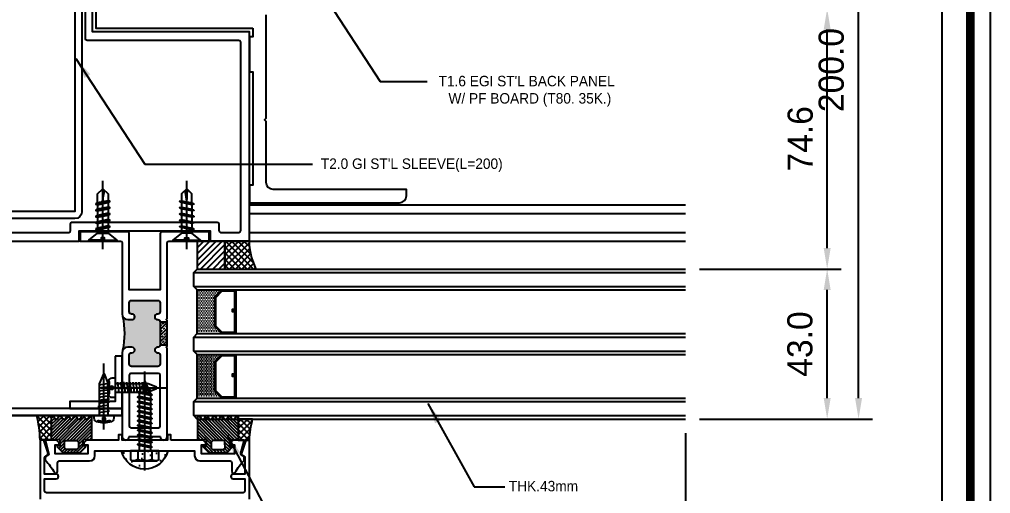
# Model space of a CAD drawing. Header units: millimetres. Extents: x 7297 to 60227, y -7497 to 19324.
# Drawn here: x 50907.7 to 51186.1, y 4777 to 4912.9 of the extents above; entities that cross this region are included whole.
import ezdxf
from ezdxf.enums import TextEntityAlignment as Align

# ---------------------------------------------------------------- set-up
doc = ezdxf.new("R2010")
doc.units = ezdxf.units.MM
for name, color, linetype in [('NS_COL_CYAN', 4, 'Continuous'), ('NS_COL_GREEN', 3, 'Continuous'), ('NS_COL_L-GREY', 8, 'Continuous'), ('NS_COL_MAGENTA', 6, 'Continuous'), ('NS_COL_RED', 1, 'Continuous'), ('NS_COL_WHITE', 7, 'Continuous'), ('NS_DIM', 1, 'Continuous'), ('NS_FORM', 7, 'Continuous'), ('NS_RIVET_SCREW', 1, 'Continuous'), ('NS_TEXT_TITLE', 141, 'Continuous')]:
    doc.layers.add(name, color=color, linetype=linetype)
doc.styles.add('Expo M', font='Expo M.ttf')
doc.styles.add('Gtx', font='', dxfattribs={"width": 0.9})
doc.styles.get('Gtx').set_extended_font_data('Dotum')
doc.dimstyles.new('N-SPACE', dxfattribs={"dimscale": 4, "dimtxt": 1.8, "dimasz": 1.5, "dimexe": 1, "dimexo": 1, "dimgap": 1, "dimtad": 1, "dimtoh": 1, "dimdec": 1, "dimzin": 1, "dimdsep": 46, "dimtxsty": 'Expo M', "dimcen": 2, "dimclrd": 1, "dimclre": 1, "dimclrt": 2, "dimadec": 1, "dimazin": 0, "dimtfac": 1, "dimtdec": 1, "dimtix": 1, "dimtmove": 1, "dimatfit": 3, "dimfxl": 1, "dimtolj": 1, "dimtzin": 1, "dimarcsym": 0})

# ---------------------------------------------------------------- blocks, each defined once
blk = doc.blocks.new('GASKET-11')
h = blk.add_hatch()
h.set_pattern_fill('ANSI31', color=256, scale=0.2, style=0)
h.set_pattern_definition([(135, (498.1268083920004, -5375.504103975312), (0.4490128060534576, 0.4490128060534577), [])])
h.paths.add_polyline_path([(-5.790005000075325, 10.54402620595647), (-5.429960000095889, 10.76001000049291), (-5.179960000095889, 10.61004000052344), (-4.679960000095889, 9.760070000542328), (-4.340000000083819, 9.580080000509042), (-3.989960000151768, 9.750060000515077), (-3.489960000151768, 10.61004000052344), (-3.239960000151768, 10.76001000049291), (-2.989960000151768, 10.61004000052344), (-2.489960000151768, 9.760070000542328), (-2.150000000139698, 9.580080000509042), (-1.799960000207648, 9.750060000515077), (-1.299960000207648, 10.61004000052344), (-1.079990000231192, 10.76007000054233), (-0.8299900002311915, 10.61010000051465), (-0.3299900002311915, 9.760130000533536), (-0.005000000121071935, 9.58806578675285), (0.3199899999890476, 9.760130000533536), (0.8199899999890476, 10.61010000051465), (1.069989999989048, 10.76007000054233), (1.289959999965504, 10.61004000052344), (1.789959999965504, 9.750060000515077), (2.139999999897555, 9.580080000509042), (2.479959999909624, 9.760070000542328), (2.979959999909624, 10.61004000052344), (3.229959999909624, 10.76001000049291), (3.479959999909624, 10.61004000052344), (3.979959999909624, 9.750060000515077), (4.329999999841675, 9.580080000509042), (4.669959999853745, 9.760070000542328), (5.169959999853745, 10.61004000052344), (5.419959999853745, 10.76001000049291), (5.780004999833182, 10.54402620595647), (5.780004999833182, 3.75), (4.199985000072047, 3.75), (3.639985000016168, 3.90002000000095), (3.300025000004098, 3.669980000006035), (3.300025000004098, 2), (4.100005000131205, 2), (4.100005000131205, 1.700010000029579), (2.690035000210628, 0.2899800000013784), (2.079984999960288, 0), (-2.079984999960288, 0), (-2.670015000039712, 0.2700199999962933), (-4.110005000373349, 1.700000069919042), (-4.110005000373349, 2), (-3.310025000246242, 2), (-3.310025000246242, 3.669980000006035), (-3.649985000258312, 3.90002000000095), (-4.209985000314191, 3.75), (-5.790005000075325, 3.75)])
h.paths.add_polyline_path([(-1.514995000092313, 3.600039999990258), (-1.985025000059977, 3.100039999990258), (-1.985025000059977, 1.419980000006035), (-1.525035000173375, 1), (1.544974999735132, 1), (2.014944999711588, 1.420039999997243), (2.004934999858961, 3.099969999981113), (1.824995000148192, 3.489990000030957), (1.504994999850169, 3.600039999990258)], flags=16)
blk.add_lwpolyline([(-4.110005000373349, 1.700010000029579), (-4.110005000373349, 2), (-3.310025000246242, 2), (-3.310025000246242, 3.669980000006035), (-3.649985000258312, 3.90002000000095), (-4.209985000314191, 3.75), (-5.790005000075325, 3.75), (-5.790005000075325, 10.54402620595647), (-5.429960000095889, 10.76001000049291), (-5.179960000095889, 10.61004000052344), (-4.679960000095889, 9.760070000542328), (-4.340000000083819, 9.580080000509042), (-3.989960000151768, 9.750060000515077), (-3.489960000151768, 10.61004000052344), (-3.239960000151768, 10.76001000049291), (-2.989960000151768, 10.61004000052344), (-2.489960000151768, 9.760070000542328), (-2.150000000139698, 9.580080000509042), (-1.799960000207648, 9.750060000515077), (-1.299960000207648, 10.61004000052344), (-1.079990000231192, 10.76007000054233), (-0.8299900002311915, 10.61010000051465), (-0.3299900002311915, 9.760130000533536), (-0.005000000121071935, 9.58806578675285), (0.3199899999890476, 9.760130000533536), (0.8199899999890476, 10.61010000051465), (1.069989999989048, 10.76007000054233), (1.289959999965504, 10.61004000052344), (1.789959999965504, 9.750060000515077), (2.139999999897555, 9.580080000509042), (2.479959999909624, 9.760070000542328), (2.979959999909624, 10.61004000052344), (3.229959999909624, 10.76001000049291), (3.479959999909624, 10.61004000052344), (3.979959999909624, 9.750060000515077), (4.329999999841675, 9.580080000509042), (4.669959999853745, 9.760070000542328), (5.169959999853745, 10.61004000052344), (5.419959999853745, 10.76001000049291), (5.780004999833182, 10.54402620595647), (5.780004999833182, 3.75), (4.199985000072047, 3.75), (3.639985000016168, 3.90002000000095), (3.300025000004098, 3.669980000006035), (3.300025000004098, 2), (4.100005000131205, 2), (4.100005000131205, 1.700010000029579), (2.690035000210628, 0.2899800000013784), (2.079984999960288, 0), (-2.079984999960288, 0), (-2.670015000039712, 0.2700199999962933), (-4.110014999983832, 1.700010000029579)])
blk.add_lwpolyline([(1.544974999735132, 1), (2.014944999711588, 1.420039999997243), (2.004934999858961, 3.099969999981113), (1.824995000148192, 3.489990000030957), (1.824995000148192, 3.489990000030957), (1.504994999850169, 3.600039999990258), (-1.514995000092313, 3.600039999990258), (-1.985025000059977, 3.100039999990258), (-1.985025000059977, 1.419980000006035), (-1.525035000173375, 1)], close=True)
blk = doc.blocks.new('Screw_4')
for p, q in [((0.3000000000029104, 0.5), (0.3000000000029104, 4)), ((-2.299999999999272, 0), (17.29999999999927, 0)), ((3.231165157492796, 1.5), (2.299999999999272, 1.5)), ((3.397346038582327, 2), (4.102653961417673, -2)), ((3.497346038580872, 2), (4.202653961416217, -2)), ((5.031165157492069, 1.5), (3.731165157492796, 1.5)), ((5.1973460385816, 2), (5.902653961416945, -2)), ((5.297346038580145, 2), (6.00265396141549, -2)), ((6.831165157491341, 1.5), (5.531165157492069, 1.5)), ((6.997346038580872, 2), (7.702653961416217, -2)), ((7.097346038579417, 2), (7.802653961414762, -2)), ((8.631165157494252, 1.5), (7.331165157491341, 1.5)), ((8.797346038583783, 2), (9.502653961419128, -2)), ((8.897346038582327, 2), (9.602653961417673, -2)), ((10.43116515749352, 1.5), (9.131165157494252, 1.5)), ((10.59734603858305, 2), (11.3026539614184, -2)), ((10.6973460385816, 2), (11.40265396141695, -2)), ((14.87143513069168, 0.1285648692864925), (10.87723965309851, -0.04582547140307724)), ((0.2999999999992724, -0.5), (0.2999999999992724, -4)), ((3.868834842505748, -1.5), (2.299999999999272, -1.5)), ((5.668834842505021, -1.5), (4.368834842505748, -1.5)), ((7.468834842504293, -1.5), (6.168834842505021, -1.5)), ((9.268834842507204, -1.5), (7.968834842504293, -1.5)), ((11.06883484250648, -1.5), (9.768834842507204, -1.5))]:
    blk.add_line(p, q)
for points in [[(0, -4), (0, -0.5), (0.9000000000014552, -0.5), (0.9000000000014552, 0.5), (3.637978807091713e-12, 0.5), (3.637978807091713e-12, 4), (0.3000000000029104, 4), (2.299999999999272, 1.5), (2.299999999999272, -1.5), (0.2999999999992724, -4), (0, -4)], [(3.497346038580872, 2), (3.397346038582327, 2), (3.231165157492796, 1.5), (3.868834842505748, -1.5), (4.102653961417673, -2), (4.202653961416217, -2), (4.368834842505748, -1.5), (3.731165157492796, 1.5), (3.497346038580872, 2)], [(5.297346038580145, 2), (5.1973460385816, 2), (5.031165157492069, 1.5), (5.668834842505021, -1.5), (5.902653961416945, -2), (6.00265396141549, -2), (6.168834842505021, -1.5), (5.531165157492069, 1.5), (5.297346038580145, 2)], [(7.097346038579417, 2), (6.997346038580872, 2), (6.831165157491341, 1.5), (7.468834842504293, -1.5), (7.702653961416217, -2), (7.802653961414762, -2), (7.968834842504293, -1.5), (7.331165157491341, 1.5), (7.097346038579417, 2)], [(8.897346038582327, 2), (8.797346038583783, 2), (8.631165157494252, 1.5), (9.268834842507204, -1.5), (9.502653961419128, -2), (9.602653961417673, -2), (9.768834842507204, -1.5), (9.131165157494252, 1.5), (8.897346038582327, 2)], [(10.6973460385816, 2), (10.59734603858305, 2), (10.43116515749352, 1.5), (11.06883484250648, -1.5), (11.3026539614184, -2), (11.40265396141695, -2), (11.56883484250648, -1.5), (10.93116515749352, 1.5), (10.6973460385816, 2)], [(10.93116515749352, 1.5), (10.88480679306304, 0.1710937366005965), (14.52859547920889, -0.4714045207947493)], [(10.93116515749352, 1.5), (13.5, 1.5), (15, 0), (13.5, -1.5), (11.56883484250648, -1.5)]]:
    blk.add_lwpolyline(points)
blk = doc.blocks.new('Screw_21')
for p, q in [((-2.799999999999272, 0), (25.59999999999854, 0)), ((2.799999999999272, 2.025000000023283), (0.3752776749715849, 2.025000000023283)), ((3.709909501325455, 1.599999999976717), (2.799999999999272, 1.600000000034925)), ((3.872346038580872, 2), (4.577653961416217, -2)), ((4.022346038582327, 2), (4.727653961417673, -2)), ((5.069134710676735, 1.599999999976717), (4.209909501325455, 1.599999999976717)), ((5.231571247932152, 2), (5.936879170767497, -2)), ((5.381571247933607, 2), (6.086879170768952, -2)), ((6.428359920031653, 1.599999999976717), (5.569134710676735, 1.599999999976717)), ((6.59079645728707, 2), (7.296104380122415, -2)), ((6.740796457288525, 2), (7.44610438012387, -2)), ((7.787585129382933, 1.599999999976717), (6.928359920031653, 1.599999999976717)), ((7.950021666638349, 2), (8.655329589473695, -2)), ((8.100021666639805, 2), (8.80532958947515, -2)), ((9.14681033873785, 1.599999999976717), (8.287585129382933, 1.599999999976717)), ((9.309246875993267, 2), (10.01455479882861, -2)), ((9.459246875994722, 2), (10.16455479883007, -2)), ((10.50603554808913, 1.599999999976717), (9.64681033873785, 1.599999999976717)), ((10.66847208534455, 2), (11.37378000817989, -2)), ((10.818472085346, 2), (11.52378000818135, -2)), ((11.86526075744405, 1.599999999976717), (11.00603554808913, 1.599999999976717)), ((12.02769729469946, 2), (12.73300521753481, -2)), ((12.17769729470092, 2), (12.88300521753627, -2)), ((13.22448596679533, 1.599999999976717), (12.36526075744405, 1.599999999976717)), ((13.38692250405074, 2), (14.09223042688609, -2)), ((13.5369225040522, 2), (14.24223042688755, -2)), ((14.58371117615025, 1.599999999976717), (13.72448596679533, 1.599999999976717)), ((14.74614771340566, 2), (15.45145563624101, -2)), ((14.89614771340712, 2), (15.60145563624246, -2)), ((15.94293638550153, 1.599999999976717), (15.08371117615025, 1.599999999976717)), ((16.10537292275694, 2), (16.81068084559229, -2)), ((16.2553729227584, 2), (16.96068084559374, -2)), ((17.30216159485281, 1.599999999976717), (16.44293638550153, 1.599999999976717)), ((17.46459813210822, 2), (18.16990605494357, -2)), ((17.61459813210968, 2), (18.31990605494502, -2)), ((18.66138680420772, 1.599999999976717), (17.80216159485281, 1.599999999976717)), ((18.82382334146314, 2), (19.52913126429848, -2)), ((18.97382334146459, 2), (19.67913126429994, -2)), ((22.79999999999927, 0), (19.16138680420772, 1.599999999976717)), ((22.79999999999927, 0), (19.84156780155536, -1.599999999976717)), ((20.25880084427263, 1.570387395331636), (20.81260418019156, -1.570387395331636)), ((20.40880084427408, 1.570387395331636), (20.96260418019301, -1.570387395331636)), ((2.799999999999272, -2.025000000023283), (0.3752776749715849, -2.025000000023283)), ((4.390090498673089, -1.599999999976717), (2.799999999999272, -1.599999999976717)), ((5.749315708024369, -1.599999999976717), (4.890090498673089, -1.599999999976717)), ((7.108540917379287, -1.599999999976717), (6.249315708024369, -1.599999999976717)), ((8.467766126730567, -1.599999999976717), (7.608540917379287, -1.599999999976717)), ((9.826991336085484, -1.599999999976717), (8.967766126730567, -1.599999999976717)), ((11.18621654543676, -1.599999999976717), (10.32699133608548, -1.599999999976717)), ((12.54544175479168, -1.599999999976717), (11.68621654543676, -1.599999999976717)), ((13.90466696414296, -1.599999999976717), (13.04544175479168, -1.599999999976717)), ((15.26389217349788, -1.599999999976717), (14.40466696414296, -1.599999999976717)), ((16.62311738284916, -1.599999999976717), (15.76389217349788, -1.599999999976717)), ((17.98234259220044, -1.599999999976717), (17.12311738284916, -1.599999999976717)), ((19.34156780155536, -1.599999999976717), (18.48234259220044, -1.599999999976717))]:
    blk.add_line(p, q)
for points in [[(0, -3.400000000023283), (0, 3.400000000023283), (0.3752776749715849, 4.050000000046566), (2.799999999999272, 4.049999999988358), (2.799999999999272, -4.049999999988358), (0.3752776749715849, -4.050000000046566), (0, -3.400000000023283)], [(4.022346038582327, 2), (3.872346038580872, 2), (3.709909501325455, 1.599999999976717), (4.390090498673089, -1.599999999976717), (4.577653961416217, -2), (4.727653961417673, -2), (4.890090498673089, -1.599999999976717), (4.209909501325455, 1.599999999976717), (4.022346038582327, 2)], [(5.381571247933607, 2), (5.231571247932152, 2), (5.069134710676735, 1.599999999976717), (5.749315708024369, -1.599999999976717), (5.936879170767497, -2), (6.086879170768952, -2), (6.249315708024369, -1.599999999976717), (5.569134710676735, 1.599999999976717), (5.381571247933607, 2)], [(6.740796457288525, 2), (6.59079645728707, 2), (6.428359920031653, 1.599999999976717), (7.108540917379287, -1.599999999976717), (7.296104380122415, -2), (7.44610438012387, -2), (7.608540917379287, -1.599999999976717), (6.928359920031653, 1.599999999976717), (6.740796457288525, 2)], [(8.100021666639805, 2), (7.950021666638349, 2), (7.787585129382933, 1.599999999976717), (8.467766126730567, -1.599999999976717), (8.655329589473695, -2), (8.80532958947515, -2), (8.967766126730567, -1.599999999976717), (8.287585129382933, 1.599999999976717), (8.100021666639805, 2)], [(9.459246875994722, 2), (9.309246875993267, 2), (9.14681033873785, 1.599999999976717), (9.826991336085484, -1.599999999976717), (10.01455479882861, -2), (10.16455479883007, -2), (10.32699133608548, -1.599999999976717), (9.64681033873785, 1.599999999976717), (9.459246875994722, 2)], [(10.818472085346, 2), (10.66847208534455, 2), (10.50603554808913, 1.599999999976717), (11.18621654543676, -1.599999999976717), (11.37378000817989, -2), (11.52378000818135, -2), (11.68621654543676, -1.599999999976717), (11.00603554808913, 1.599999999976717), (10.818472085346, 2)], [(12.17769729470092, 2), (12.02769729469946, 2), (11.86526075744405, 1.599999999976717), (12.54544175479168, -1.599999999976717), (12.73300521753481, -2), (12.88300521753627, -2), (13.04544175479168, -1.599999999976717), (12.36526075744405, 1.599999999976717), (12.17769729470092, 2)], [(13.5369225040522, 2), (13.38692250405074, 2), (13.22448596679533, 1.599999999976717), (13.90466696414296, -1.599999999976717), (14.09223042688609, -2), (14.24223042688755, -2), (14.40466696414296, -1.599999999976717), (13.72448596679533, 1.599999999976717), (13.5369225040522, 2)], [(14.89614771340712, 2), (14.74614771340566, 2), (14.58371117615025, 1.599999999976717), (15.26389217349788, -1.599999999976717), (15.45145563624101, -2), (15.60145563624246, -2), (15.76389217349788, -1.599999999976717), (15.08371117615025, 1.599999999976717), (14.89614771340712, 2)], [(16.2553729227584, 2), (16.10537292275694, 2), (15.94293638550153, 1.599999999976717), (16.62311738284916, -1.599999999976717), (16.81068084559229, -2), (16.96068084559374, -2), (17.12311738284916, -1.599999999976717), (16.44293638550153, 1.599999999976717), (16.2553729227584, 2)], [(17.61459813210968, 2), (17.46459813210822, 2), (17.30216159485281, 1.599999999976717), (17.98234259220044, -1.599999999976717), (18.16990605494357, -2), (18.31990605494502, -2), (18.48234259220044, -1.599999999976717), (17.80216159485281, 1.599999999976717), (17.61459813210968, 2)], [(18.97382334146459, 2), (18.82382334146314, 2), (18.66138680420772, 1.599999999976717), (19.34156780155536, -1.599999999976717), (19.52913126429848, -2), (19.67913126429994, -2), (19.84156780155536, -1.599999999976717), (19.16138680420772, 1.599999999976717), (18.97382334146459, 2)], [(20.40880084427408, 1.570387395331636), (20.25880084427263, 1.570387395331636), (20.16563056724408, 1.170387395308353), (20.66317760838865, -1.170387395308353), (20.81260418019156, -1.570387395331636), (20.96260418019301, -1.570387395331636), (21.05577445722156, -1.170387395308353), (20.55822741607699, 1.170387395308353), (20.40880084427408, 1.570387395331636)]]:
    blk.add_lwpolyline(points)
for centre, radius, start, end in [((2.705690970902651, 3.399749999982305), 2.705690982399806, 179.994705993071, 210.537069461554), ((5.651093332111486, 0), 5.651093332109888, 159.0018541538486, 200.9981458461515), ((2.705690970902651, -3.399749999924097), 2.70569098245239, 149.4629305416362, 180.005294006929)]:
    blk.add_arc(centre, radius, start, end)
blk = doc.blocks.new('*D438')
at = {"layer": 'NS_DIM', "color": 1, "lineweight": -2, "transparency": 16777216}
for p, q in [((51098.61666955348, 4794.331855339967), (51098.61666955348, 4559.885840931148)), ((50898.61666958655, 4594.349897443019), (50898.61666958655, 4559.885840931148)), ((50904.61666958655, 4563.885840931148), (51092.61666955348, 4563.885840931148))]:
    blk.add_line(p, q, dxfattribs=at)
at = {"layer": 'NS_DIM', "color": 1, "transparency": 16777216}
for points in [[(50904.61666958655, 4564.885840931148), (50904.61666958655, 4562.885840931148), (50898.61666958655, 4563.885840931148)], [(51092.61666955348, 4564.885840931148), (51092.61666955348, 4562.885840931148), (51098.61666955348, 4563.885840931148)]]:
    blk.add_solid(points, dxfattribs=at)
at = {"layer": 'NS_DIM', "color": 2, "transparency": 16777216, "insert": (50998.61666957002, 4571.665840931148), "char_height": 7.2, "attachment_point": 5, "style": 'Expo M'}
blk.add_mtext('\\A1;MOUDLE DIM.', dxfattribs=at)
blk = doc.blocks.new('*D427')
at = {"layer": 'NS_DIM', "color": 1, "lineweight": -2, "transparency": 16777216}
for p, q in [((51102.61666955351, 4998.331850660762), (51152.21260913749, 4998.331850660762)), ((51148.21260913749, 4804.331855339969), (51148.21260913749, 4992.331850660762)), ((51102.61666955351, 4798.331855339969), (51152.21260913749, 4798.331855339969))]:
    blk.add_line(p, q, dxfattribs=at)
at = {"layer": 'NS_DIM', "color": 1, "transparency": 16777216}
for points in [[(51147.21260913749, 4992.331850660762), (51149.21260913749, 4992.331850660762), (51148.21260913749, 4998.331850660762)], [(51147.21260913749, 4804.331855339969), (51149.21260913749, 4804.331855339969), (51148.21260913749, 4798.331855339969)]]:
    blk.add_solid(points, dxfattribs=at)
at = {"layer": 'NS_DIM', "color": 2, "transparency": 16777216, "insert": (51140.42360913748, 4898.331853000351), "char_height": 7.2, "attachment_point": 5, "rotation": 90, "style": 'Expo M'}
blk.add_mtext('\\A1;200.0', dxfattribs=at)
blk = doc.blocks.new('*D425')
at = {"layer": 'NS_DIM', "color": 1, "lineweight": -2, "transparency": 16777216}
for p, q in [((51102.61666955351, 4841.331850167869), (51143.21260913748, 4841.331850167869)), ((51139.21260913748, 4804.331855339969), (51139.21260913748, 4835.331850167869)), ((51102.61666955351, 4798.331855339969), (51143.21260913748, 4798.331855339969))]:
    blk.add_line(p, q, dxfattribs=at)
at = {"layer": 'NS_DIM', "color": 1, "transparency": 16777216}
for points in [[(51138.21260913748, 4835.331850167869), (51140.21260913748, 4835.331850167869), (51139.21260913748, 4841.331850167869)], [(51138.21260913748, 4804.331855339969), (51140.21260913748, 4804.331855339969), (51139.21260913748, 4798.331855339969)]]:
    blk.add_solid(points, dxfattribs=at)
at = {"layer": 'NS_DIM', "color": 2, "transparency": 16777216, "insert": (51131.43260913747, 4819.831852753904), "char_height": 7.2, "attachment_point": 5, "rotation": 90, "style": 'Expo M'}
blk.add_mtext('\\A1;43.0', dxfattribs=at)
blk = doc.blocks.new('*D424')
at = {"layer": 'NS_DIM', "color": 1, "lineweight": -2, "transparency": 16777216}
for p, q in [((51102.61666955351, 4915.931850660762), (51143.21260913746, 4915.931850660762)), ((51139.21260913746, 4847.331850167869), (51139.21260913746, 4909.931850660762)), ((51102.61666955351, 4841.331850167869), (51143.21260913746, 4841.331850167869))]:
    blk.add_line(p, q, dxfattribs=at)
at = {"layer": 'NS_DIM', "color": 1, "transparency": 16777216}
for points in [[(51138.21260913746, 4909.931850660762), (51140.21260913746, 4909.931850660762), (51139.21260913746, 4915.931850660762)], [(51138.21260913746, 4847.331850167869), (51140.21260913746, 4847.331850167869), (51139.21260913746, 4841.331850167869)]]:
    blk.add_solid(points, dxfattribs=at)
at = {"layer": 'NS_DIM', "color": 2, "transparency": 16777216, "insert": (51131.52260913744, 4878.631850414301), "char_height": 7.2, "attachment_point": 5, "rotation": 90, "style": 'Expo M'}
blk.add_mtext('\\A1;74.6', dxfattribs=at)
blk = doc.blocks.new('regerg')
for p, q in [((2563337.267125225, 383080.6053818041, -58.73470627967595), (2563337.967125225, 383075.6053818041, -58.73470627967595)), ((2563338.667125225, 383080.6053818041, -58.73470627967595), (2563339.367125225, 383075.6053818041, -58.73470627967595)), ((2563340.067125225, 383080.6053818041, -58.73470627967595), (2563340.767125225, 383075.6053818041, -58.73470627967595)), ((2563341.535864961, 383080.6053818041, -58.73470627967595), (2563342.235864962, 383075.6053818041, -58.73470627967595)), ((2563342.935864962, 383080.6053818041, -58.73470627967595), (2563343.635864961, 383075.6053818041, -58.73470627967595)), ((2563344.335864962, 383080.6053818041, -58.73470627967595), (2563345.035864961, 383075.6053818041, -58.73470627967595)), ((2563345.735864962, 383080.6053818041, -58.73470627967595), (2563346.435864962, 383075.6053818041, -58.73470627967595)), ((2563348.535864961, 383080.6053818041, -58.73470627967595), (2563349.235864962, 383075.6053818041, -58.73470627967595)), ((2563349.935864962, 383080.6053818041, -58.73470627967595), (2563350.635864961, 383075.6053818041, -58.73470627967595)), ((2563358.348681729, 383078.1053818041, -58.73470627967595), (2563328.068669223, 383078.1053818041, -58.73470627967595)), ((2563351.835904116, 383076.1053818032, -58.73470627967595), (2563336.980393417, 383076.1053817972, -58.73470627967595)), ((2563347.1738208, 383080.3342686719, -58.73470627967595), (2563347.8738208, 383075.3342686719, -58.73470627967595))]:
    blk.add_line(p, q)
at = {"elevation": -58.73470627967595}
blk.add_lwpolyline([(2563353.171046973, 383073.6053818041), (2563351.835904116, 383073.6053818041), (2563351.835904116, 383082.6053818041), (2563353.171046973, 383082.6053818041, -0.3364790829044911), (2563354.781335395, 383081.3823369604, -0.1387168271499368), (2563354.781335166, 383074.8284264455, -0.3364790504848086)], format="xyb", close=True, dxfattribs=at)
blk.add_lwpolyline([(2563354.781335395, 383081.3823369605), (2563354.524624999, 383081.0933514387), (2563354.400302446, 383080.7666727967), (2563354.376625373, 383080.4190005111), (2563354.421851421, 383080.0670340584), (2563354.504238226, 383079.7274729154), (2563354.592043426, 383079.4170165587), (2563354.65352466, 383079.152364465), (2563354.656939566, 383078.9502161109), (2563354.578736966, 383078.8216542), (2563354.428130415, 383078.7552943436), (2563354.222524653, 383078.7341353801), (2563353.97932442, 383078.7411761478), (2563353.715934454, 383078.759415485), (2563353.449759496, 383078.7718522298), (2563353.198204285, 383078.7614852207), (2563352.978673559, 383078.7113132959), (2563352.80567127, 383078.6095357407), (2563352.682098206, 383078.4651536274), (2563352.607954368, 383078.2923684754), (2563352.583239755, 383078.1053818041), (2563352.607954368, 383077.9183951327), (2563352.682098206, 383077.7456099807), (2563352.80567127, 383077.6012278674), (2563352.978673559, 383077.4994503122), (2563353.198204285, 383077.4492783874), (2563353.449759496, 383077.4389113783), (2563353.715934454, 383077.4513481231), (2563353.97932442, 383077.4695874603), (2563354.222524653, 383077.476628228), (2563354.428130415, 383077.4554692645), (2563354.578736966, 383077.3891094081), (2563354.656939566, 383077.2605474973), (2563354.65352466, 383077.0583991427), (2563354.592043422, 383076.7937470463), (2563354.504238213, 383076.4832906821), (2563354.421851392, 383076.1437295245), (2563354.376625318, 383075.7917630477), (2563354.400302349, 383075.4440907261), (2563354.524624845, 383075.117412034), (2563354.781335166, 383074.8284264455)])
blk.add_lwpolyline([(2563351.835904116, 383080.1053818049), (2563336.980393511, 383080.1053817989), (2563332.821099088, 383078.3825456629, 0.668178637919713), (2563332.821099085, 383077.8282179434), (2563336.980393446, 383076.1053817855)], format="xyb", dxfattribs=at)
blk = doc.blocks.new('AL-TEMPLATE')
at = {"color": 7, "ltscale": 2}
blk.add_lwpolyline([(1972.337341245009, 1515.248256307055), (1972.337341245009, 921.2482563070553), (2812.337341245009, 921.2482563070553), (2812.337341245009, 1515.248256307055)], close=True, dxfattribs=at)
at = {"color": 8, "const_width": 2.49600000000001}
blk.add_lwpolyline([(1976.337341245009, 1509.448256307067), (2808.337341245009, 1509.448256307067), (2808.337341245009, 927.0482563070436), (1976.337341245009, 927.0482563070436)], close=True, dxfattribs=at)
at = {"color": 9}
blk.add_lwpolyline([(1984.073093346065, 1501.315819858999), (2709.081589143934, 1501.315819858999), (2709.081589143934, 935.1806927550533), (1984.073093346065, 935.1806927550533)], close=True, dxfattribs=at)

msp = doc.modelspace()

# ---------------------------------------------------------------- hatches: boundary and pattern name
at = {"layer": 'NS_COL_GREEN'}
h = msp.add_hatch(dxfattribs=at)
h.set_pattern_fill('ANSI31', color=256, scale=10, angle=89.99999999999999, style=0)
h.set_pattern_definition([(45.00000000000001, (51703.81111257252, 5861.33346787655), (0.8838834764831847, -0.8838834764831841), [])])
h.paths.add_polyline_path([(50958.59702042097, 4841.331850167867), (50966.59700889509, 4841.331850167809), (50966.59700889509, 4849.331850611758), (50958.59702042097, 4849.331850611642)])
at = {"layer": 'NS_COL_L-GREY'}
h = msp.add_hatch(dxfattribs=at)
h.set_pattern_fill('DOTS', color=256, scale=0.3, angle=-2.650048099828782e-14, style=0)
h.set_pattern_definition([(359.9999999999999, (-1127251.424610076, -1067285.187710565), (0.2381249999999999, 0.4762499999999999), [0, -0.47625])])
h.paths.add_polyline_path([(50958.67566308851, 4835.331850167869), (50965.67566309061, 4835.331850167867), (50963.67566308875, 4833.331850165539), (50963.67566308828, 4825.331850165306), (50965.67565791385, 4823.331855339967), (50958.67566308851, 4823.331855339967)])
h = msp.add_hatch(dxfattribs=at)
h.set_pattern_fill('DOTS', color=256, scale=0.3, angle=-2.650048099828782e-14, style=0)
h.set_pattern_definition([(359.9999999999999, (-1127251.424610076, -1067303.687710565), (0.2381249999999999, 0.4762499999999999), [0, -0.47625])])
h.paths.add_polyline_path([(50958.67566308851, 4816.831850167867), (50965.67566309061, 4816.831850167867), (50963.67566308875, 4814.831850165539), (50963.67566308828, 4806.831850165306), (50965.67565791385, 4804.831855339967), (50958.67566308851, 4804.831855339969)])
h = msp.add_hatch(dxfattribs=at)
h.set_pattern_fill('ANSI37', color=256, scale=10, angle=180, style=0)
h.set_pattern_definition([(224.9999999999999, (-392161.1958276986, 477836.8150942031), (0.8838834764831838, -0.883883476483185), []), (314.9999999999998, (-392161.1958276986, 477836.8150942031), (0.883883476483185, 0.8838834764831838), [])])
edge = h.paths.add_edge_path()
edge.add_line((50912.66936341153, 4799.381851322724), (50916.83167950388, 4799.381851322843))
edge.add_line((50916.83167950388, 4799.381851322843), (50916.83167950382, 4792.381851322724))
edge.add_line((50916.83167950382, 4792.381851322724), (50913.61666950378, 4792.381851322722))
edge.add_arc((50875.29256628268, 4790.759571030579), 38.35842386031144, 2.423914653537845, 12.99005480756565)
h = msp.add_hatch(dxfattribs=at)
h.set_pattern_fill('ANSI37', color=256, scale=10, angle=180, style=0)
h.set_pattern_definition([(224.9999999999999, (-392161.1761670308, 477835.7650934804), (0.8838834764831838, -0.883883476483185), []), (314.9999999999998, (-392161.1761670308, 477835.7650934804), (0.883883476483185, 0.8838834764831838), [])])
edge = h.paths.add_edge_path()
edge.add_line((50974.54431502939, 4798.331850599971), (50970.38199893705, 4798.331850600088))
edge.add_line((50970.38199893705, 4798.331850600088), (50970.3819989371, 4792.331850599973))
edge.add_line((50970.3819989371, 4792.331850599973), (50973.59700893715, 4792.331850599973))
edge.add_arc((51001.94834340623, 4790.930401025025), 28.3859512274854, 164.8858222749252, 177.1700859341574, ccw=False)
h = msp.add_hatch(dxfattribs=at)
h.set_pattern_fill('AR-SAND', color=256, scale=0.1, angle=89.99999999999999, style=0)
h.set_pattern_definition([(52.49999999999993, (68867.05940679586, 36533.89392301255), (4.894132373293425, -0.1600031295984055), [0, -3.860799999999995, 0, -4.317999999999989, 0, -4.127499999999989]), (82.49999999999997, (68867.05940679586, 36533.89392301255), (7.168251005683545, 4.495232831380025), [0, -2.0828, 0, -3.4798, 0, -1.3335]), (122.5, (68867.05940679586, 36530.76972301253), (0.01437184678545851, 7.90992370241458), [0, -1.27, 0, -4.571999999999998, 0, -5.968999999999999]), (132.4999999999999, (68867.05940679586, 36530.76972301253), (2.229293232572163, 7.635564524722972), [0, -0.6349999999999986, 0, -2.997199999999994, 0, -3.428999999999994])])
edge = h.paths.add_edge_path()
edge.add_arc((50943.57734819154, 4790.872561531566), 6.876298579306507, 194.2335616070696, 345.76643839293035, ccw=False)
edge.add_line((50936.9121417178, 4789.18185019774), (50950.24255466526, 4789.18185019774))
at = {"layer": 'NS_COL_MAGENTA'}
h = msp.add_hatch(dxfattribs=at)
h.set_pattern_fill('ANSI37', color=256, scale=10, angle=-1.056043546579683e-15, style=0)
h.set_pattern_definition([(45.00000000000001, (50805.13633050917, 6716.840558150095), (-0.8838834764831843, 0.8838834764831844), []), (135, (50805.13633050917, 6716.840558150095), (-0.8838834764831844, -0.8838834764831843), [])])
edge = h.paths.add_edge_path()
edge.add_line((50973.59700888581, 4849.331850611582), (50966.59700889509, 4849.331850611758))
edge.add_line((50966.59700889509, 4849.331850611758), (50966.59700889509, 4841.331850167809))
edge.add_line((50966.59700889509, 4841.331850167809), (50975.54701375483, 4841.33185024569))
edge.add_arc((50993.70484501299, 4849.995490072704), 20.11878453216928, 181.8903050051753, 205.5071936354014, ccw=False)
at = {"layer": 'NS_COL_WHITE'}
h = msp.add_hatch(color=256, dxfattribs=at)
h.dxf.hatch_style = 1
h.paths.add_polyline_path([(50948.03700887153, 4826.14185066076, 0.4142135623731359), (50947.33700887152, 4826.841850660764), (50947.25200887152, 4826.841850660764, -1), (50947.25200887152, 4828.411850660766), (50947.33700887152, 4828.411850660766, 0.4142135623729896), (50948.03700887153, 4829.111850660763), (50948.03700887153, 4831.631850660765, 0.4142135623732006), (50947.33700887152, 4832.331850660764), (50939.85700887153, 4832.331850660762, 0.4142135623729896), (50939.15700887152, 4831.631850660765), (50939.15700887152, 4829.111850660761, 0.4142135623732006), (50939.85700887153, 4828.411850660764), (50939.94200887153, 4828.411850660764, -1), (50939.94200887153, 4826.841850660764), (50938.72700887152, 4826.841850660764, -0.2786439326660943), (50937.33718690419, 4827.681580231992, -0.1127014118163443), (50937.33718690419, 4818.082121089522, -0.2786439326673933), (50938.72700887152, 4818.921850660759), (50939.94200887153, 4818.921850660759, -1), (50939.94200887153, 4817.351850660759), (50939.85700887152, 4817.351850660759, 0.4142135623729896), (50939.15700887152, 4816.651850660762), (50939.15700887152, 4814.131850660765, 0.4142135623732006), (50939.85700887153, 4813.431850660761), (50947.33700887152, 4813.431850660761, 0.4142135623730951), (50948.03700887153, 4814.131850660765), (50948.03700887153, 4816.651850660762, 0.414213562385631), (50947.33700887149, 4817.351850660766), (50947.25200887156, 4817.351850660759, -1), (50947.25200887154, 4818.921850660759), (50947.33700887152, 4818.92185066076, 0.4142135623730542), (50948.03700887153, 4819.621850660763)])

# ---------------------------------------------------------------- linework, layer by layer
at = {"layer": 'NS_COL_CYAN'}
for p, q in [((50973.61666955348, 4849.331850660762), (51098.61666955348, 4849.33185066076)), ((50957.67566308851, 4840.331850167867), (50958.67566308851, 4841.331850167867)), ((50957.67566308851, 4840.331850167867), (50958.67566308851, 4841.331850167867)), ((50958.67566308851, 4841.331850167867), (51098.61666955348, 4841.331850167867)), ((50957.67566308851, 4836.331850167867), (50957.67566308851, 4840.331850167867)), ((50958.67566308851, 4835.331850167869), (50957.67566308851, 4836.331850167867)), ((50958.67566308851, 4822.831855339967), (50958.67566308851, 4835.331850167869)), ((50958.67566308851, 4835.331850167869), (51098.61666955348, 4835.331850167867)), ((50957.67566308851, 4821.831850167867), (50958.67566308851, 4822.831850167867)), ((50957.67566308851, 4817.831850167867), (50957.67566308851, 4821.831850167867)), ((50958.67566308851, 4822.831850167867), (51098.61666955348, 4822.831850167867)), ((50958.67566308851, 4816.831850167867), (50957.67566308851, 4817.831850167867)), ((50958.67566308851, 4804.331855339969), (50958.67566308851, 4816.831850167867)), ((50958.67566308851, 4816.831850167867), (51098.61666955348, 4816.831850167869)), ((50957.67566308968, 4803.331855339967), (50958.67566308945, 4804.331855340201)), ((50957.67566309038, 4799.331855339967), (50957.67566308968, 4803.331855339967)), ((50958.67566309003, 4804.331855339969), (51098.61666955348, 4804.331855339967)), ((50958.67566309061, 4798.3318553402), (50957.67566309038, 4799.331855339967)), ((50958.67566309003, 4798.331855339967), (51098.61666955348, 4798.331855339967))]:
    msp.add_line(p, q, dxfattribs=at)
for points in [[(50965.67566308968, 4835.331850166703), (50969.67566308968, 4835.331850166704), (50969.67566308945, 4822.831850166237), (50965.67566308945, 4822.831850166237), (50963.67566308945, 4824.831850166237), (50963.67566308968, 4833.331850166703)], [(50965.67566308968, 4816.831850166703), (50969.67566308968, 4816.831850166703), (50969.67566308945, 4804.331850166237), (50965.67566308945, 4804.331850166237), (50963.67566308945, 4806.331850166237), (50963.67566308968, 4814.831850166703)]]:
    msp.add_lwpolyline(points, close=True, dxfattribs=at)
for points in [[(50969.37566308963, 4829.731850166611), (50968.67566308968, 4829.731850166611), (50968.67566308968, 4829.131850166516), (50969.37566308963, 4829.131850166516), (50969.3756630894, 4823.131850166284), (50965.79992715811, 4823.131850166282), (50963.97566308926, 4824.956114234906), (50963.97566308972, 4833.207586098036), (50965.79992715835, 4835.031850166656), (50969.37566308963, 4835.031850166656), (50969.37566308963, 4829.531850166423), (50968.87566308963, 4829.531850166423), (50968.87566308963, 4829.33185016647), (50969.67566308968, 4829.331850166468)], [(50969.37566308963, 4811.231850166611), (50968.67566308968, 4811.231850166611), (50968.67566308968, 4810.631850166518), (50969.37566308963, 4810.631850166516), (50969.3756630894, 4804.631850166284), (50965.79992715811, 4804.631850166284), (50963.97566308926, 4806.456114234906), (50963.97566308972, 4814.707586098034), (50965.79992715835, 4816.531850166656), (50969.37566308963, 4816.531850166656), (50969.37566308963, 4811.031850166423), (50968.87566308963, 4811.031850166425), (50968.87566308963, 4810.83185016647), (50969.67566308968, 4810.83185016647)]]:
    msp.add_lwpolyline(points, dxfattribs=at)
at = {"layer": 'NS_COL_GREEN'}
msp.add_lwpolyline([(50958.59702042097, 4841.331850167867), (50966.59700889509, 4841.331850167809), (50966.59700889509, 4849.331850611758), (50958.59702042097, 4849.331850611642)], close=True, dxfattribs=at)
at = {"layer": 'NS_COL_GREEN', "ltscale": 0.5}
msp.add_lwpolyline([(50973.61666954091, 4775.331850176321), (50973.61666954021, 4792.331850198326), (50972.55136438591, 4792.331850198326), (50971.3166695404, 4788.531850198392, 0.331679266480951), (50971.81666954025, 4787.861029805027, -0.3316792665747961), (50972.31666954028, 4787.190209411893), (50972.31666954028, 4782.531850198277), (50968.96666954019, 4782.531850198277, 0.9999999999999999), (50968.96666954019, 4781.231850198347), (50972.31666954028, 4781.231850198464), (50972.31666954028, 4777.731850197649, -0.414213562373095), (50971.81666954028, 4777.231850197649), (50915.41666954038, 4777.231850197532, -0.414213562373095), (50914.91666954038, 4777.731850197531), (50914.91666954038, 4781.231850198464), (50918.26669414441, 4781.231850198462, 1.000018926379061), (50918.26666954035, 4782.531850198277), (50914.91666954038, 4782.531850198277), (50914.91666954036, 4787.190209411893, -0.3316792665747961), (50915.41666954042, 4787.861029805025, 0.3316792665455621), (50915.91666954026, 4788.531850198392), (50914.68197469463, 4792.331850198324), (50913.61666954114, 4792.331850197742), (50913.61666954091, 4775.331850190524)], format="xyb", dxfattribs=at)
at = {"layer": 'NS_COL_L-GREY', "ltscale": 10}
for p, q in [((50973.61666955348, 4859.731850660763), (51098.61666955348, 4859.731850660762)), ((50973.61666955348, 4857.231850660762), (51098.61666955348, 4857.23185066076)), ((50973.61666955348, 4851.831850660764), (51098.61666955348, 4851.831850660762))]:
    msp.add_line(p, q, dxfattribs=at)
at = {"layer": 'NS_COL_L-GREY'}
for p, q in [((50957.75430575862, 4840.331850167869), (51098.61666955348, 4840.331850163523)), ((50957.75430575862, 4836.331850167867), (51098.61666955348, 4836.331850163514)), ((50957.75430575862, 4821.831850167867), (51098.61666955348, 4821.831850163519)), ((50957.75430575862, 4817.831850167867), (51098.61666955348, 4817.831850163514)), ((50957.75430575979, 4803.331855339967), (51098.61666955348, 4803.331855343779)), ((50937.13734820385, 4799.381851322333), (50860.05666956778, 4799.381851322331)), ((50957.75430576049, 4799.331855339967), (51098.61666955348, 4799.331855343798))]:
    msp.add_line(p, q, dxfattribs=at)
for points in [[(50962.34700889485, 4849.331850660762), (50973.61666955348, 4849.331850660762), (50973.61666955348, 4909.331895006349), (50928.61666955348, 4909.331895006349), (50928.61666955348, 4999.33185066076), (50868.61666955348, 4999.331850660762), (50868.61666955348, 4909.331895006349), (50823.61666955348, 4909.331895006349), (50823.61666955348, 4849.331850660762), (50834.88633021212, 4849.331850660762), (50834.88633021212, 4852.281849938011), (50872.38633025876, 4852.281849938011), (50872.38633025876, 4849.331850660762), (50924.84700884821, 4849.331850660762), (50924.84700884821, 4852.281849938011), (50962.34700889485, 4852.281849938011)], [(50935.13734820385, 4816.381851322331), (50935.13734820385, 4803.381851322333), (50922.13734820385, 4803.381851322331), (50922.13734820385, 4801.381851322331), (50937.13734820385, 4801.381851322331), (50937.13734820385, 4816.381851322331)], [(50860.05666956778, 4799.381851322331), (50937.13734820385, 4799.381851322333), (50937.13734820385, 4801.381851322331), (50860.05666956778, 4801.381851322331)]]:
    msp.add_lwpolyline(points, close=True, dxfattribs=at)
for points in [[(50875.38633025876, 4851.831850660764), (50921.84700884821, 4851.831850660762, 0.414213562373095), (50922.34700884821, 4852.331850660762), (50922.34700884821, 4854.281849938007, -0.414213562373095), (50922.84700884821, 4854.781849938009), (50964.34700889485, 4854.781849938009, -0.414213562373095), (50964.84700889485, 4854.281849938011), (50964.84700889485, 4852.331850660762, 0.414213562373095), (50965.34700889485, 4851.831850660762), (50970.61666955348, 4851.831850660762, 0.414213562373095), (50971.11666955348, 4852.331850660762), (50971.11666955348, 4906.331895006349, 0.414213562373095), (50970.61666955348, 4906.831895006349), (50927.11666955348, 4906.831895006349, -0.414213562373095), (50926.61666955348, 4907.331895006347), (50926.61666955348, 4996.83185066076, 0.414213562373095), (50926.11666955348, 4997.331850660762), (50871.11666955348, 4997.331850660762, 0.414213562373095)], [(50948.03700887153, 4819.621850660763, -0.414213562373095), (50947.33700887152, 4818.92185066076), (50947.25200887152, 4818.921850660759, 0.9999999999999999), (50947.25200887152, 4817.351850660759), (50947.33700887152, 4817.351850660766, -0.414213562373095), (50948.03700887153, 4816.651850660762), (50948.03700887153, 4814.131850660765, -0.414213562373095), (50947.33700887152, 4813.431850660761), (50939.85700887153, 4813.431850660761, -0.414213562373095), (50939.15700887152, 4814.131850660765), (50939.15700887152, 4816.651850660762, -0.4142135623730949), (50939.85700887153, 4817.351850660759), (50939.94200887153, 4817.351850660759, 0.9999999999999999), (50939.94200887153, 4818.921850660759), (50938.72700887152, 4818.921850660759, 0.414213562373095), (50937.15700887152, 4817.351850660759), (50937.15700887152, 4793.331850294956, 0.9999999999999999), (50939.15700887152, 4793.331850294956), (50948.03700887153, 4793.331850294956, 0.9999999999999999), (50950.03700887153, 4793.331850294956), (50950.03700887153, 4818.621850660763), (50949.73700887153, 4818.921850660759), (50950.03700887153, 4819.221850660763), (50950.03700887153, 4826.541850660763), (50949.73700887153, 4826.841850660762), (50950.03700887153, 4827.14185066076), (50950.03700887153, 4848.831850660762, -0.414213562373095), (50950.53700887153, 4849.331850660762), (50955.3363302151, 4849.331850660762), (50955.63633021491, 4849.631850661043), (50955.93633021519, 4849.33185066076), (50962.09700889485, 4849.331850660762), (50962.09700889485, 4852.031849938009), (50948.53700887153, 4852.031849938009, 0.414213562373095), (50948.03700887153, 4851.531849938009), (50948.03700887153, 4835.331850660764), (50939.15700887152, 4835.331850660764), (50939.15700887152, 4851.531849938009, 0.414213562373095), (50938.65700887152, 4852.031849938011), (50925.09700889508, 4852.031849938009), (50925.09700889508, 4849.33185066076), (50931.29700889224, 4849.33185066076), (50931.59700889205, 4849.631850661043), (50931.89700889233, 4849.331850660762), (50936.65700887152, 4849.331850660762, -0.414213562373095), (50937.15700887152, 4848.831850660762), (50937.15700887152, 4828.411850660764, 0.414213562373095), (50938.72700887152, 4826.841850660764), (50939.94200887153, 4826.841850660764, 0.9999999999999999), (50939.94200887153, 4828.411850660764), (50939.85700887153, 4828.411850660764, -0.414213562373095), (50939.15700887152, 4829.111850660761), (50939.15700887152, 4831.631850660765, -0.4142135623730949), (50939.85700887153, 4832.331850660762), (50947.33700887152, 4832.331850660764, -0.4142135623730948), (50948.03700887153, 4831.631850660765), (50948.03700887153, 4829.111850660763, -0.4142135623730953), (50947.33700887152, 4828.411850660766), (50947.25200887152, 4828.411850660766, 0.9999999999999999), (50947.25200887152, 4826.841850660764), (50947.33700887152, 4826.841850660764, -0.414213562373095), (50948.03700887153, 4826.14185066076)]]:
    msp.add_lwpolyline(points, format="xyb", dxfattribs=at)
for points in [[(50873.61666955348, 4996.331850660762), (50923.61666955348, 4996.331850660762, -0.414213562373095), (50925.61666955348, 4994.331850660762), (50925.61666955348, 4857.781849938009, -0.414213562373095), (50923.61666955348, 4855.781849938011), (50873.61666955348, 4855.781849938009, -0.414213562373095), (50871.61666955348, 4857.781849938009), (50871.61666955348, 4994.33185066076, -0.414213562373095)], [(50947.53700887153, 4795.831850294956, 0.414213562373095), (50948.03700887153, 4796.331850294956), (50948.03700887153, 4810.931850660761, 0.414213562373095), (50947.53700887153, 4811.431850660759), (50939.65700887152, 4811.431850660759, 0.414213562373095), (50939.15700887152, 4810.931850660761), (50939.15700887152, 4796.331850294956, 0.414213562373095), (50939.65700887152, 4795.831850294956)], [(50912.66936341153, 4799.381851322724), (50916.83167950388, 4799.381851322843), (50916.83167950382, 4792.381851322724), (50913.61666950378, 4792.381851322722, 0.04613617632255565)], [(50974.54431502939, 4798.331850599971), (50970.38199893705, 4798.331850600088), (50970.3819989371, 4792.331850599973), (50973.59700893715, 4792.331850599973, -0.05365160164393146)], [(50951.11666955348, 4792.331850197742), (50951.11666955348, 4793.831850197742), (50950.11666955348, 4793.831850197744), (50950.11666955348, 4792.331850197744), (50943.61666955348, 4792.331850197744), (50937.11666955348, 4792.331850197744), (50937.11666955348, 4793.831850197744), (50936.11666955348, 4793.831850197742), (50936.11666955348, 4792.331850197744), (50926.91666955348, 4792.331850197744), (50926.11666955348, 4791.531850197746), (50926.11666955348, 4790.93185019774), (50927.31666955348, 4790.931850197742), (50927.31666955348, 4788.331850197742), (50917.91666955348, 4788.331850197742), (50917.91666955348, 4790.93185019774), (50919.11666955348, 4790.931850197742), (50919.11666955348, 4791.531850197746), (50918.31666955348, 4792.331850197744), (50915.31666955348, 4792.331850197742, 0.4931454260312921), (50915.12348438822, 4792.080086388721), (50916.05941611692, 4788.587141624806, -0.4328344945177731), (50915.59826508731, 4787.843649226656, 0.3571586300907557), (50915.11666955348, 4787.255448255565), (50915.11666955348, 4786.631850197747, 0.1873760574423794), (50915.16909900888, 4786.496857848463, -0.05319090134356916), (50917.6848494314, 4783.079795873907, 0.7654417021288131), (50918.61666955348, 4783.33185019774), (50918.61666955348, 4785.83185019774, -0.414213562373095), (50919.11666955348, 4786.331850197742), (50927.81666955348, 4786.331850197742, 0.4142135623730951), (50929.31666955348, 4787.831850197742), (50929.31666955348, 4789.181850197742), (50943.36666955348, 4789.181850197742, -0.3507810593581758), (50943.61666955348, 4789.381850197745, -0.3507810593581758), (50943.86666955348, 4789.181850197742), (50957.91666955348, 4789.18185019774), (50957.91666955348, 4787.83185019774, 0.4142135623730951), (50959.41666955348, 4786.331850197742), (50968.11666955348, 4786.331850197742, -0.414213562373095), (50968.61666955348, 4785.831850197742), (50968.61666955348, 4783.331850197742, 0.7654417021288131), (50969.54848967556, 4783.079795873907, -0.05319090134356915), (50972.06424009809, 4786.496857848463, 0.1873760574423794), (50972.11666955348, 4786.631850197747), (50972.11666955348, 4787.255448255565, 0.3571586300907557), (50971.63507401964, 4787.843649226656, -0.4328344945177731), (50971.17392299004, 4788.587141624806), (50972.10985471874, 4792.080086388721, 0.4931454260312924), (50971.91666955348, 4792.331850197744), (50968.91666955348, 4792.331850197742), (50968.11666955348, 4791.531850197746), (50968.11666955348, 4790.931850197742), (50969.31666955348, 4790.93185019774), (50969.31666955348, 4788.331850197742), (50959.91666955348, 4788.331850197742), (50959.91666955348, 4790.931850197742), (50961.11666955348, 4790.93185019774), (50961.11666955348, 4791.531850197746), (50960.31666955348, 4792.331850197744)], [(50950.24255466527, 4789.181850197742, -0.7780084931851918), (50936.9121417178, 4789.18185019774)]]:
    msp.add_lwpolyline(points, format="xyb", close=True, dxfattribs=at)
msp.add_lwpolyline([(50896.61666955348, 4857.781849938009), (50873.61666955348, 4857.781849938009), (50873.61666955348, 4994.33185066076), (50923.61666955348, 4994.331850660762), (50923.61666955348, 4857.781849938009), (50900.61666955348, 4857.781849938009)], dxfattribs=at)
at = {"layer": 'NS_COL_L-GREY', "ltscale": 10}
msp.add_lwpolyline([(50929.61666955348, 4917.831850660762), (50929.61666955348, 4910.331895006347), (50974.61666955348, 4910.331895006347)], dxfattribs=at)
msp.add_lwpolyline([(50974.61666955348, 4910.331895006347), (50974.61666955348, 4907.831850660762), (50973.61666955348, 4907.831850660764), (50973.61666955348, 4897.831850660764), (50974.61666955348, 4897.831850660762), (50974.61666955348, 4865.331850664487), (50973.61666955348, 4865.331850664487), (50973.61666955348, 4860.331850664487), (51016.61666955348, 4860.331850660764, 0.414213562373095), (51018.61666955348, 4862.33185066076), (51018.61666955348, 4864.131850661507), (50980.41666955423, 4864.131850665232, -0.4142135623731019), (50978.41666955423, 4866.131850665232), (50978.41666955423, 4883.581850623975), (50977.91666955423, 4884.081850623975), (50978.41666955423, 4884.581850623975), (50978.41666955423, 4914.131895006348)], format="xyb", dxfattribs=at)
at = {"layer": 'NS_COL_MAGENTA'}
msp.add_lwpolyline([(50973.59700888581, 4849.331850611582), (50966.59700889509, 4849.331850611758), (50966.59700889509, 4841.331850167809), (50975.54701375483, 4841.33185024569, -0.1034144254579235)], format="xyb", close=True, dxfattribs=at)
at = {"layer": 'NS_COL_RED'}
for p, q in [((50948.37927106006, 4826.141850660736), (50948.03700887151, 4825.799588472183)), ((50950.03700887153, 4826.141850660818), (50948.03700887153, 4826.14185066076)), ((50948.03700887153, 4826.14185066076), (50948.03700887153, 4819.621850660763)), ((50950.03700887154, 4826.031821519232), (50948.03700887151, 4824.031821519203)), ((50948.41301426276, 4825.291710388457), (50948.03700887154, 4824.915704997237)), ((50950.03700887154, 4824.26405456625), (50948.03700887154, 4822.264054566221)), ((50949.07592687011, 4825.954622995819), (50948.63398513188, 4825.512681257577)), ((50949.29689773927, 4824.407826911981), (50948.85495600102, 4823.965885173739)), ((50949.95981034662, 4825.070739519345), (50949.51786860838, 4824.628797781102)), ((50950.03700887153, 4822.121845895243), (50950.03700887153, 4826.141850660818)), ((50950.03700887151, 4822.496287613269), (50948.03700887151, 4820.496287613269)), ((50948.19204339368, 4821.535205613384), (50948.03700887154, 4821.380171091248)), ((50948.6339851319, 4823.744914304619), (50948.19204339365, 4823.302972566377)), ((50948.85495600104, 4822.198118220748), (50948.41301426279, 4821.756176482505)), ((50949.5178686084, 4822.861030828107), (50949.07592687016, 4822.419089089867)), ((50949.73883947753, 4821.314234744289), (50949.2968977393, 4820.872293006051)), ((50950.03700887159, 4823.380171091302), (50949.73883947752, 4823.082001697229)), ((50950.03700887156, 4821.612404138324), (50949.95981034665, 4821.53520561341)), ((50950.03700887153, 4821.821845896361), (50950.03700887153, 4822.121845895243)), ((50950.03700887153, 4819.621850660814), (50950.03700887153, 4821.821845896361)), ((50948.03700887153, 4819.621850660763), (50950.03700887153, 4819.621850660814)), ((50948.41301426281, 4819.988409529565), (50948.04645539395, 4819.621850660705)), ((50949.07592687017, 4820.651322136931), (50948.63398513193, 4820.209380398687)), ((50950.03700887154, 4820.728520660318), (50948.93033887191, 4819.621850660717)), ((50949.95981034662, 4819.767438660431), (50949.81422234693, 4819.621850660734))]:
    msp.add_line(p, q, dxfattribs=at)
at = {"layer": 'NS_COL_WHITE'}
msp.add_line((50948.03700887153, 4826.14185066076), (50948.03700887153, 4819.621850660763), dxfattribs=at)
msp.add_arc((50916.31364686924, 4822.881850660765), 21.56447633397312, 347.1396354123189, 12.86036458768105, dxfattribs=at)

# ---------------------------------------------------------------- block references
at = {"layer": 'NS_COL_WHITE', "xscale": -1}
msp.add_blockref('GASKET-11', (50922.61168450365, 4788.63132761076), dxfattribs=at)
at = {"layer": 'NS_COL_WHITE'}
msp.add_blockref('GASKET-11', (50964.60199393727, 4788.581326888009), dxfattribs=at)
at = {"layer": 'NS_FORM', "xscale": 0.9997134574936695, "yscale": 0.9997134574936695, "zscale": 0.9997134574936695, "rotation": 270}
msp.add_blockref('AL-TEMPLATE', (49671.2420343206, 7206.758822742319), dxfattribs=at)
at = {"layer": 'NS_RIVET_SCREW', "rotation": 90.00000000000001}
msp.add_blockref('Screw_4', (50931.59700889206, 4849.33185066018), dxfattribs=at)
at = {"layer": 'NS_RIVET_SCREW', "xscale": -1, "rotation": 270}
for name, p in [('Screw_4', (50955.63633021491, 4849.33185066018)), ('Screw_21', (50943.61666955349, 4786.381850197754))]:
    msp.add_blockref(name, p, dxfattribs=at)
at = {"layer": 'NS_RIVET_SCREW', "xscale": 0.625, "yscale": 0.625, "zscale": 0.625}
for p, rotation in [((-188491.8961053883, 1606894.279291395, 36.70919142479747), 269.9999999999999), ((1653030.034788277, 244231.1149141724, 36.70919142479747), 180)]:
    msp.add_blockref('regerg', p, dxfattribs=dict(at, rotation=rotation))

# ---------------------------------------------------------------- texts
at = {"layer": 'NS_TEXT_TITLE', "style": 'Gtx'}
for s, p in [("T1.6 EGI ST'L BACK PANEL", (51053.06664244302, 4895.186652530128)), ('W/ PF BOARD (T80. 35K.)', (51054.00200859996, 4890.241862345302)), ("T2.0 GI ST'L SLEEVE(L=200)", (51020.14574347001, 4871.514853105125))]:
    msp.add_text(s, height=3, rotation=359.9999999999999, dxfattribs=at).set_placement(p, align=Align.MIDDLE_CENTER)
msp.add_text('THK.43mm', height=3, rotation=359.9999999999999, dxfattribs=at).set_placement((51047.97614411058, 4777.622267407271))

# ---------------------------------------------------------------- dimensions: what is measured, and where the dimension line sits
at = {"layer": 'NS_DIM'}
for base, p1, p2, picture, middle in [((51148.21260913749, 4998.331850660762), (51098.61666955348, 4798.331855339967), (51098.61666955348, 4998.33185066076), '*D427', (51140.42360913748, 4898.331853000351)), ((51139.21260913746, 4915.931850660762), (51098.61666955348, 4841.331850167867), (51098.61666955348, 4915.931850660761), '*D424', (51131.52260913744, 4878.631850414301)), ((51139.21260913748, 4841.331850167869), (51098.61666955348, 4798.331855339967), (51098.61666955348, 4841.331850167867), '*D425', (51131.43260913747, 4819.831852753904))]:
    dim = msp.add_linear_dim(base=base, p1=p1, p2=p2, angle=90, dimstyle='N-SPACE', dxfattribs=at)
    dim.commit()
    dim.dimension.update_dxf_attribs({"geometry": picture, "text_midpoint": middle})
dim = msp.add_linear_dim(base=(51098.61666955348, 4563.885840931148), p1=(50898.61666958655, 4598.349897443019), p2=(51098.61666955348, 4798.331855339967), angle=180, text='MOUDLE DIM.', dimstyle='N-SPACE', dxfattribs=at)
dim.commit()
dim.dimension.update_dxf_attribs({"geometry": '*D438', "text_midpoint": (50998.61666957002, 4571.665840931148)})

# ---------------------------------------------------------------- leaders
for points in [[(50991.33640935346, 4925.303207964639), (51011.09957469821, 4895.090155974102), (51024.59161295994, 4895.090155969913)], [(50923.88874942788, 4901.631408539636), (50943.65191477262, 4871.418356549101), (50991.67071398692, 4871.41835654491)], [(51024.79280047748, 4802.828494879382), (51037.99482145039, 4778.880099845782), (51046.84339810519, 4778.880099845782)], [(50967.28232255188, 4793.709561018065), (50985.37448178979, 4759.19686753841, 1.243872164786677e-09), (50999.17708261942, 4759.196867528165, 1.243872164786677e-09)]]:
    msp.add_leader(points, dimstyle='N-SPACE', dxfattribs=at)

doc.saveas('drawing.dxf')
